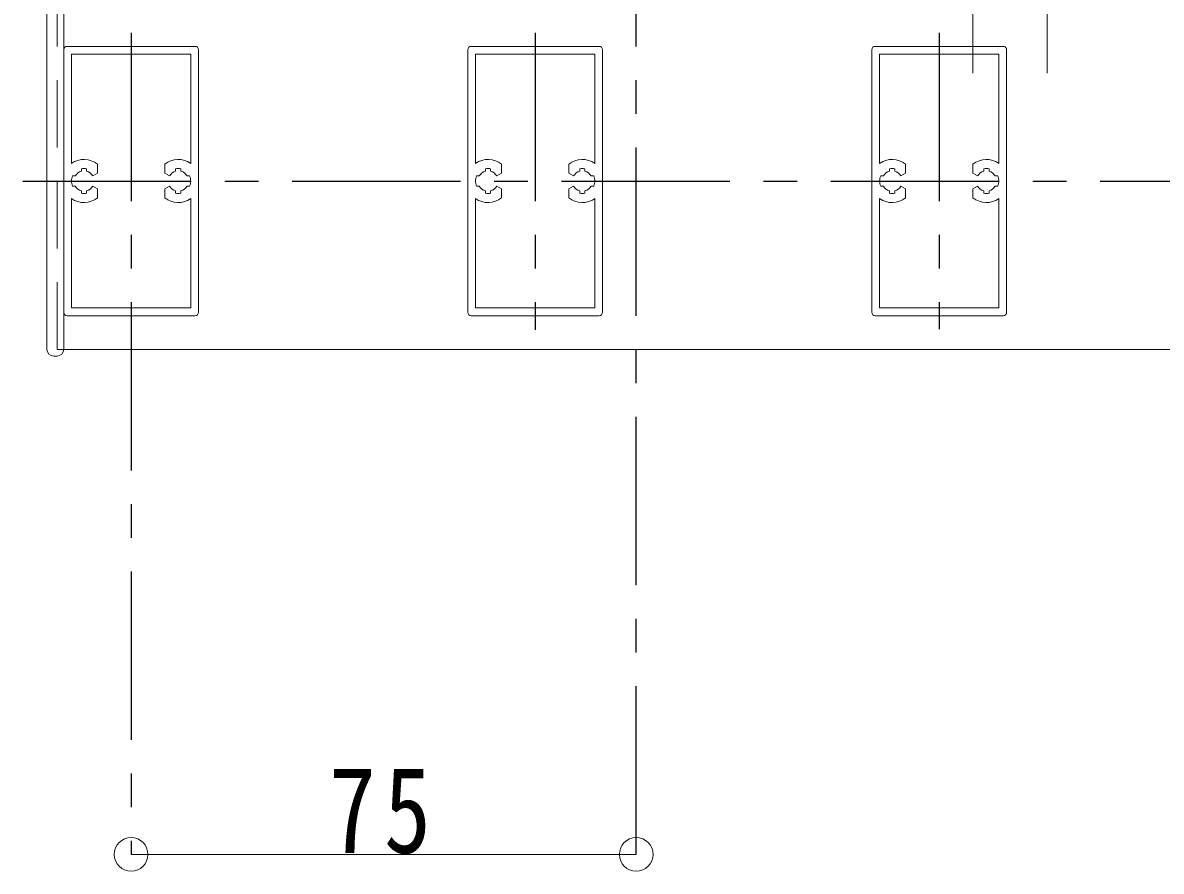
# Model space of a CAD drawing. Units: millimetres, scale not verified. Extents: x -1050 to 1050, y -742 to 742.
# Drawn here: x -243.1 to -74, y -414.3 to -288.3 of the extents above; entities that cross this region are included whole.
import ezdxf

# ---------------------------------------------------------------- set-up
doc = ezdxf.new("R2010")
doc.units = ezdxf.units.MM
doc.header["$LTSCALE"] = 5
doc.linetypes.add('CHAIN1', pattern=[8, 5, -1, 1, -1])
doc.linetypes.add('DASHED2', pattern=[3, 2, -1])
doc.layers.add('0-0_通り芯', color=7, linetype='CHAIN1')
for name, color, linetype, lineweight in [('0-3_寸法', 54, 'Continuous', 20), ('0-4_手摺部材', 92, 'Continuous', 20), ('0-5_手すり子', 12, 'Continuous', 20)]:
    doc.layers.add(name, color=color, linetype=linetype, lineweight=lineweight)
doc.styles.add('ＭＳ ゴシック', font='')
doc.styles.get('ＭＳ ゴシック').set_extended_font_data('MS Gothic')

# ---------------------------------------------------------------- blocks, each defined once
blk = doc.blocks.new('dimension_origin')
at = {"color": 0, "linetype": 'Continuous', "lineweight": -2}
blk.add_circle((0, 0), 1.25, dxfattribs=at)

msp = doc.modelspace()

# ---------------------------------------------------------------- linework, layer by layer
at = {"layer": '0-0_通り芯'}
for p, q in [((-151.98, -411.793), (-151.98, -49.936)), ((-226.98, -289.793), (-226.98, -411.793)), ((-166.98, -289.793), (-166.98, -333.917)), ((-106.98, -289.793), (-106.98, -333.793)), ((-243.068, -311.793), (919.731, -311.793))]:
    msp.add_line(p, q, dxfattribs=at)
at = {"layer": '0-3_寸法'}
msp.add_line((-151.98, -411.793), (-226.98, -411.793), dxfattribs=at)
at = {"layer": '0-4_手摺部材', "linetype": 'CHAIN1'}
for p, q in [((-101.98, -295.793), (-101.98, -279.275)), ((-90.98, -295.793), (-90.98, -279.275))]:
    msp.add_line(p, q, dxfattribs=at)
at = {"layer": '0-4_手摺部材'}
for p, q in [((-239.48, -336.793), (-239.48, -281.793)), ((-236.98, -281.793), (-236.98, -336.793)), ((-237.98, -337.793), (-238.48, -337.793)), ((-236.98, -336.793), (98.02, -336.793))]:
    msp.add_line(p, q, dxfattribs=at)
at = {"layer": '0-4_手摺部材', "linetype": 'DASHED2'}
msp.add_line((-236.98, -336.793), (-237.98, -336.793), dxfattribs=at)
msp.add_lwpolyline([(-236.98, -281.793), (-237.98, -281.793), (-237.98, -336.793)], dxfattribs=at)
at = {"layer": '0-4_手摺部材'}
for centre, start, end in [((-238.48, -336.793), 180, 270), ((-237.98, -336.793), 270, 0)]:
    msp.add_arc(centre, 1, start, end, dxfattribs=at)
at = {"layer": '0-5_手すり子'}
for p, q in [((-236.98, -311.793), (-236.98, -292.293)), ((-236.48, -291.793), (-226.98, -291.793)), ((-217.48, -291.793), (-226.98, -291.793)), ((-216.98, -311.793), (-216.98, -292.293)), ((-176.98, -311.793), (-176.98, -292.293)), ((-176.48, -291.793), (-166.98, -291.793)), ((-157.48, -291.793), (-166.98, -291.793)), ((-156.98, -311.793), (-156.98, -292.293)), ((-116.98, -311.793), (-116.98, -292.293)), ((-116.48, -291.793), (-106.98, -291.793)), ((-97.48, -291.793), (-106.98, -291.793)), ((-96.98, -311.793), (-96.98, -292.293)), ((-235.83, -292.943), (-226.98, -292.943)), ((-235.83, -309.182), (-235.83, -292.943)), ((-218.13, -292.943), (-226.98, -292.943)), ((-218.13, -309.182), (-218.13, -292.943)), ((-175.83, -292.943), (-166.98, -292.943)), ((-175.83, -309.182), (-175.83, -292.943)), ((-158.13, -292.943), (-166.98, -292.943)), ((-158.13, -309.182), (-158.13, -292.943)), ((-115.83, -292.943), (-106.98, -292.943)), ((-115.83, -309.182), (-115.83, -292.943)), ((-98.13, -292.943), (-106.98, -292.943)), ((-98.13, -309.182), (-98.13, -292.943)), ((-231.98, -310.638), (-231.98, -309.295)), ((-221.98, -310.638), (-221.98, -309.295)), ((-171.98, -310.638), (-171.98, -309.295)), ((-161.98, -310.638), (-161.98, -309.295)), ((-111.98, -310.638), (-111.98, -309.295)), ((-101.98, -310.638), (-101.98, -309.295)), ((-235.671, -311.043), (-235.279, -311.043)), ((-234.368, -310.344), (-234.368, -309.984)), ((-233.592, -310.344), (-233.592, -309.984)), ((-231.98, -310.638), (-232.681, -311.043)), ((-221.98, -310.638), (-221.279, -311.043)), ((-220.368, -310.344), (-220.368, -309.984)), ((-219.592, -310.344), (-219.592, -309.984)), ((-218.289, -311.043), (-218.681, -311.043)), ((-175.671, -311.043), (-175.279, -311.043)), ((-174.368, -310.344), (-174.368, -309.984)), ((-173.592, -310.344), (-173.592, -309.984)), ((-171.98, -310.638), (-172.681, -311.043)), ((-161.98, -310.638), (-161.279, -311.043)), ((-160.368, -310.344), (-160.368, -309.984)), ((-159.592, -310.344), (-159.592, -309.984)), ((-158.289, -311.043), (-158.681, -311.043)), ((-115.671, -311.043), (-115.279, -311.043)), ((-114.368, -310.344), (-114.368, -309.984)), ((-113.592, -310.344), (-113.592, -309.984)), ((-111.98, -310.638), (-112.681, -311.043)), ((-101.98, -310.638), (-101.279, -311.043)), ((-100.368, -310.344), (-100.368, -309.984)), ((-99.592, -310.344), (-99.592, -309.984)), ((-98.289, -311.043), (-98.681, -311.043)), ((-236.98, -311.793), (-236.98, -331.293)), ((-235.671, -312.543), (-235.279, -312.543)), ((-231.98, -312.948), (-232.681, -312.543)), ((-221.98, -312.948), (-221.279, -312.543)), ((-218.289, -312.543), (-218.681, -312.543)), ((-216.98, -311.793), (-216.98, -331.293)), ((-176.98, -311.793), (-176.98, -331.293)), ((-175.671, -312.543), (-175.279, -312.543)), ((-171.98, -312.948), (-172.681, -312.543)), ((-161.98, -312.948), (-161.279, -312.543)), ((-158.289, -312.543), (-158.681, -312.543)), ((-156.98, -311.793), (-156.98, -331.293)), ((-116.98, -311.793), (-116.98, -331.293)), ((-115.671, -312.543), (-115.279, -312.543)), ((-111.98, -312.948), (-112.681, -312.543)), ((-101.98, -312.948), (-101.279, -312.543)), ((-98.289, -312.543), (-98.681, -312.543)), ((-96.98, -311.793), (-96.98, -331.293)), ((-235.83, -314.404), (-235.83, -330.643)), ((-234.368, -313.242), (-234.368, -313.602)), ((-233.592, -313.242), (-233.592, -313.602)), ((-231.98, -312.948), (-231.98, -314.291)), ((-221.98, -312.948), (-221.98, -314.291)), ((-220.368, -313.242), (-220.368, -313.602)), ((-219.592, -313.242), (-219.592, -313.602)), ((-218.13, -314.404), (-218.13, -330.643)), ((-175.83, -314.404), (-175.83, -330.643)), ((-174.368, -313.242), (-174.368, -313.602)), ((-173.592, -313.242), (-173.592, -313.602)), ((-171.98, -312.948), (-171.98, -314.291)), ((-161.98, -312.948), (-161.98, -314.291)), ((-160.368, -313.242), (-160.368, -313.602)), ((-159.592, -313.242), (-159.592, -313.602)), ((-158.13, -314.404), (-158.13, -330.643)), ((-115.83, -314.404), (-115.83, -330.643)), ((-114.368, -313.242), (-114.368, -313.602)), ((-113.592, -313.242), (-113.592, -313.602)), ((-111.98, -312.948), (-111.98, -314.291)), ((-101.98, -312.948), (-101.98, -314.291)), ((-100.368, -313.242), (-100.368, -313.602)), ((-99.592, -313.242), (-99.592, -313.602)), ((-98.13, -314.404), (-98.13, -330.643)), ((-235.83, -330.643), (-226.98, -330.643)), ((-218.13, -330.643), (-226.98, -330.643)), ((-175.83, -330.643), (-166.98, -330.643)), ((-158.13, -330.643), (-166.98, -330.643)), ((-115.83, -330.643), (-106.98, -330.643)), ((-98.13, -330.643), (-106.98, -330.643)), ((-236.48, -331.793), (-226.98, -331.793)), ((-217.48, -331.793), (-226.98, -331.793)), ((-176.48, -331.793), (-166.98, -331.793)), ((-157.48, -331.793), (-166.98, -331.793)), ((-116.48, -331.793), (-106.98, -331.793)), ((-97.48, -331.793), (-106.98, -331.793))]:
    msp.add_line(p, q, dxfattribs=at)
for centre, radius, start, end in [((-236.48, -292.293), 0.5, 90, 180), ((-217.48, -292.293), 0.5, 0, 90), ((-176.48, -292.293), 0.5, 90, 180), ((-157.48, -292.293), 0.5, 0, 90), ((-116.48, -292.293), 0.5, 90, 180), ((-97.48, -292.293), 0.5, 0, 90), ((-233.98, -311.793), 3.2, 51.31781, 125.31877), ((-219.98, -311.793), 3.2, 54.68123, 128.68219), ((-173.98, -311.793), 3.2, 51.31781, 125.31877), ((-159.98, -311.793), 3.2, 54.68123, 128.68219), ((-113.98, -311.793), 3.2, 51.31781, 125.31877), ((-99.98, -311.793), 3.2, 54.68123, 128.68219), ((-233.98, -311.793), 1.85, 156.08345, 180), ((-233.98, -311.793), 1.5, 104.99993, 149.99998), ((-233.98, -311.793), 1.85, 77.88619, 102.1137), ((-233.98, -311.793), 1.5, 29.99998, 74.99992), ((-219.98, -311.793), 1.5, 105.00008, 150.00002), ((-219.98, -311.793), 1.85, 77.8863, 102.11381), ((-219.98, -311.793), 1.5, 30.00002, 75.00007), ((-219.98, -311.793), 1.85, 0, 23.91655), ((-173.98, -311.793), 1.85, 156.08345, 180), ((-173.98, -311.793), 1.5, 104.99993, 149.99998), ((-173.98, -311.793), 1.85, 77.88619, 102.1137), ((-173.98, -311.793), 1.5, 29.99998, 74.99992), ((-159.98, -311.793), 1.5, 105.00008, 150.00002), ((-159.98, -311.793), 1.85, 77.8863, 102.11381), ((-159.98, -311.793), 1.5, 30.00002, 75.00007), ((-159.98, -311.793), 1.85, 0, 23.91655), ((-113.98, -311.793), 1.85, 156.08345, 180), ((-113.98, -311.793), 1.5, 104.99993, 149.99998), ((-113.98, -311.793), 1.85, 77.88619, 102.1137), ((-113.98, -311.793), 1.5, 29.99998, 74.99992), ((-99.98, -311.793), 1.5, 105.00008, 150.00002), ((-99.98, -311.793), 1.85, 77.8863, 102.11381), ((-99.98, -311.793), 1.5, 30.00002, 75.00007), ((-99.98, -311.793), 1.85, 0, 23.91655), ((-233.98, -311.793), 1.85, 180, 203.91655), ((-233.98, -311.793), 1.5, 210.00002, 255.00007), ((-233.98, -311.793), 1.5, 285.00008, 330.00002), ((-219.98, -311.793), 1.5, 209.99998, 254.99992), ((-219.98, -311.793), 1.5, 284.99993, 329.99998), ((-219.98, -311.793), 1.85, 336.08345, 360), ((-173.98, -311.793), 1.85, 180, 203.91655), ((-173.98, -311.793), 1.5, 210.00002, 255.00007), ((-173.98, -311.793), 1.5, 285.00008, 330.00002), ((-159.98, -311.793), 1.5, 209.99998, 254.99992), ((-159.98, -311.793), 1.5, 284.99993, 329.99998), ((-159.98, -311.793), 1.85, 336.08345, 360), ((-113.98, -311.793), 1.85, 180, 203.91655), ((-113.98, -311.793), 1.5, 210.00002, 255.00007), ((-113.98, -311.793), 1.5, 285.00008, 330.00002), ((-99.98, -311.793), 1.5, 209.99998, 254.99992), ((-99.98, -311.793), 1.5, 284.99993, 329.99998), ((-99.98, -311.793), 1.85, 336.08345, 360), ((-233.98, -311.793), 3.2, 234.68123, 308.68219), ((-233.98, -311.793), 1.85, 257.8863, 282.11381), ((-219.98, -311.793), 3.2, 231.31781, 305.31877), ((-219.98, -311.793), 1.85, 257.88619, 282.1137), ((-173.98, -311.793), 3.2, 234.68123, 308.68219), ((-173.98, -311.793), 1.85, 257.8863, 282.11381), ((-159.98, -311.793), 3.2, 231.31781, 305.31877), ((-159.98, -311.793), 1.85, 257.88619, 282.1137), ((-113.98, -311.793), 3.2, 234.68123, 308.68219), ((-113.98, -311.793), 1.85, 257.8863, 282.11381), ((-99.98, -311.793), 3.2, 231.31781, 305.31877), ((-99.98, -311.793), 1.85, 257.88619, 282.1137), ((-236.48, -331.293), 0.5, 180, 270), ((-217.48, -331.293), 0.5, 270, 360), ((-176.48, -331.293), 0.5, 180, 270), ((-157.48, -331.293), 0.5, 270, 360), ((-116.48, -331.293), 0.5, 180, 270), ((-97.48, -331.293), 0.5, 270, 360)]:
    msp.add_arc(centre, radius, start, end, dxfattribs=at)

# ---------------------------------------------------------------- block references
at = {"layer": '0-3_寸法', "xscale": 2, "yscale": 2, "rotation": 180}
msp.add_blockref('dimension_origin', (-226.98, -411.793), dxfattribs=at)
at = {"layer": '0-3_寸法', "xscale": 2, "yscale": 2}
msp.add_blockref('dimension_origin', (-151.98, -411.793), dxfattribs=at)

# ---------------------------------------------------------------- texts
at = {"layer": '0-3_寸法', "insert": (-197.605, -411.793), "char_height": 12.83, "attachment_point": 7, "style": 'ＭＳ ゴシック'}
msp.add_mtext('\\T1.17;\\W0.8;75', dxfattribs=at)

doc.saveas('drawing.dxf')
